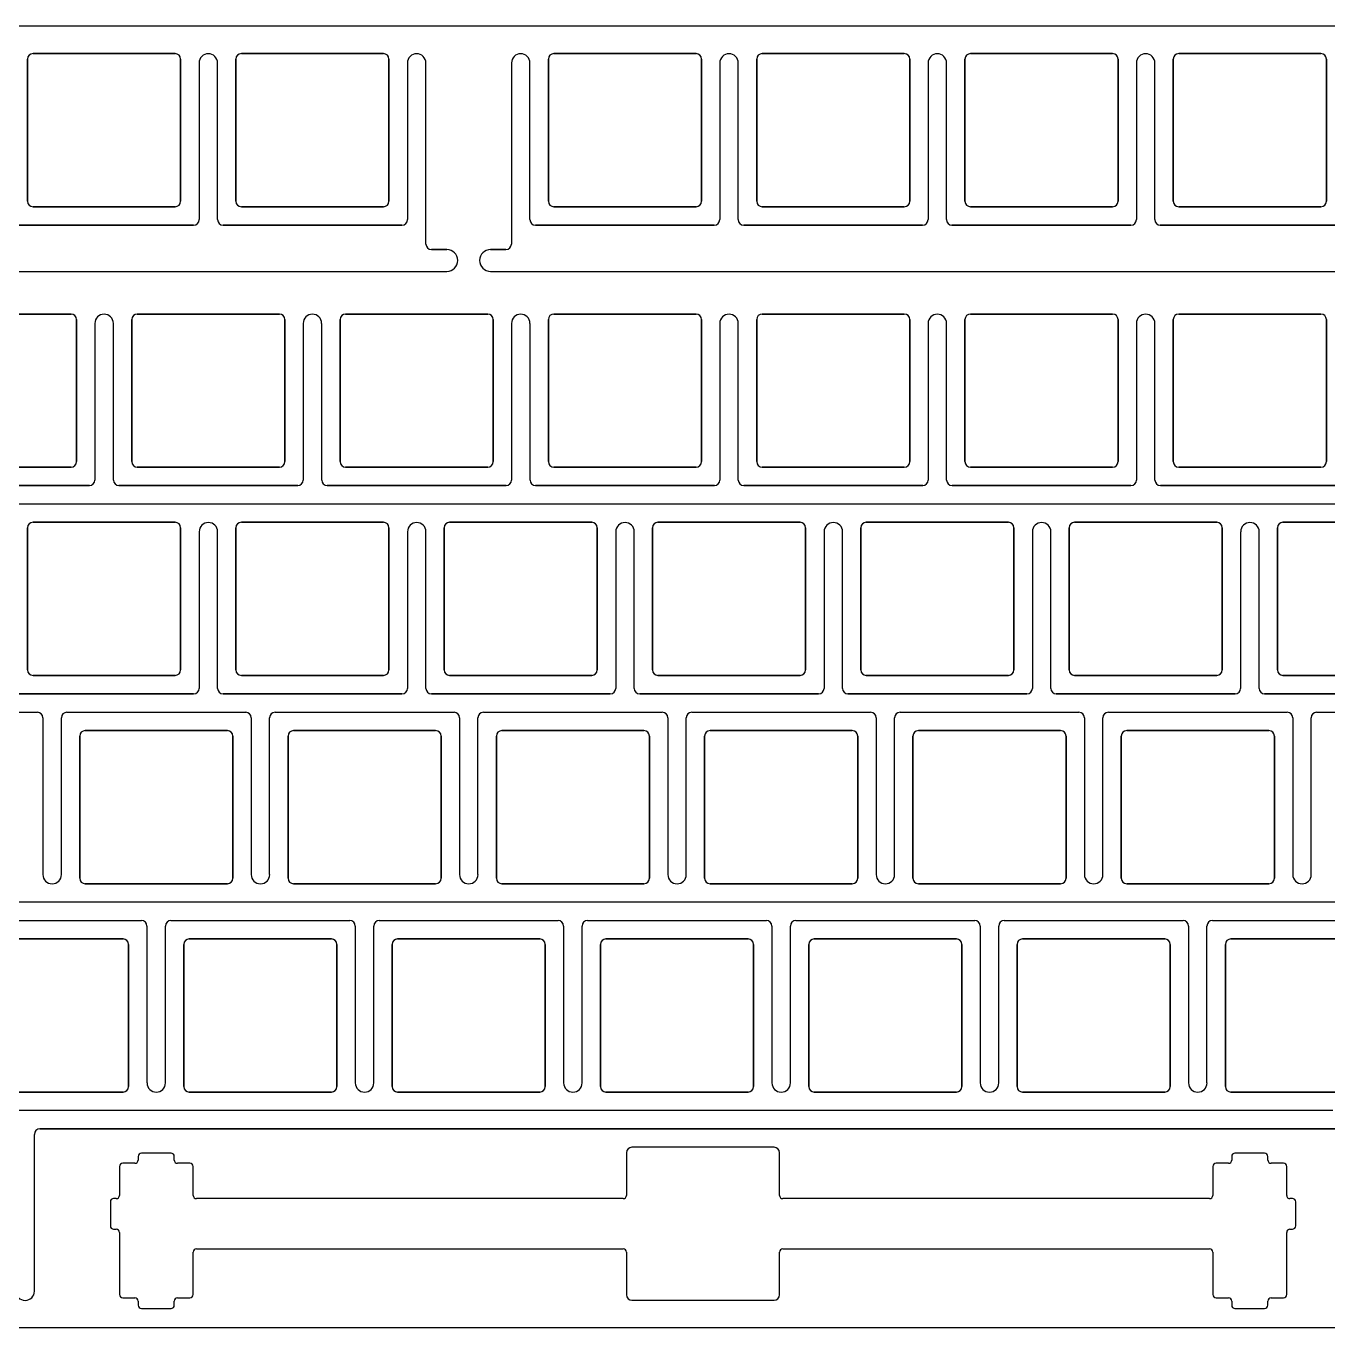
# Model space of a CAD drawing. Header units: millimetres. Extents: x 0 to 305, y 0 to 119.
# Drawn here: x 69.2 to 188.2, y 0.4 to 119.5 of the extents above; entities that cross this region are included whole.
import ezdxf

# ---------------------------------------------------------------- set-up
doc = ezdxf.new("R2010")
doc.units = ezdxf.units.MM
doc.layers.add('第二版', color=7, linetype='Continuous')

msp = doc.modelspace()

# ---------------------------------------------------------------- linework, layer by layer
at = {"layer": '第二版'}
for p, q in [((0.6, 119.5, 22), (304.39, 119.5, 22)), ((0.6, 119.5, 22), (304.39, 119.5, 22)), ((82.79, 116.97, 22), (69.79, 116.97, 22)), ((69.79, 116.97, 22), (82.79, 116.97, 22)), ((101.84, 116.97, 22), (88.84, 116.97, 22)), ((88.84, 116.97, 22), (101.84, 116.97, 22)), ((130.42, 116.97, 22), (117.42, 116.97, 22)), ((117.42, 116.97, 22), (130.42, 116.97, 22)), ((149.47, 116.97, 22), (136.47, 116.97, 22)), ((136.47, 116.97, 22), (149.47, 116.97, 22)), ((168.52, 116.97, 22), (155.52, 116.97, 22)), ((155.52, 116.97, 22), (168.52, 116.97, 22)), ((187.57, 116.97, 22), (174.57, 116.97, 22)), ((174.57, 116.97, 22), (187.57, 116.97, 22)), ((69.29, 116.47, 22), (69.29, 103.47, 22)), ((69.29, 103.47, 22), (69.29, 116.47, 22)), ((83.29, 103.47, 22), (83.29, 116.47, 22)), ((83.29, 116.47, 22), (83.29, 103.47, 22)), ((84.98, 116.12, 22), (84.98, 101.79, 22)), ((84.98, 116.12, 22), (84.98, 101.79, 22)), ((86.67, 101.79, 22), (86.67, 116.12, 22)), ((86.67, 101.79, 22), (86.67, 116.12, 22)), ((88.34, 116.47, 22), (88.34, 103.47, 22)), ((88.34, 103.47, 22), (88.34, 116.47, 22)), ((102.34, 103.47, 22), (102.34, 116.47, 22)), ((102.34, 116.47, 22), (102.34, 103.47, 22)), ((104.03, 116.12, 22), (104.03, 101.79, 22)), ((104.03, 116.12, 22), (104.03, 101.79, 22)), ((105.72, 99.56, 22), (105.72, 116.12, 22)), ((105.72, 99.56, 22), (105.72, 116.12, 22)), ((113.54, 116.12, 22), (113.54, 99.56, 22)), ((113.54, 116.12, 22), (113.54, 99.56, 22)), ((115.23, 101.79, 22), (115.23, 116.12, 22)), ((115.23, 101.79, 22), (115.23, 116.12, 22)), ((116.92, 116.47, 22), (116.92, 103.47, 22)), ((116.92, 103.47, 22), (116.92, 116.47, 22)), ((130.92, 103.47, 22), (130.92, 116.47, 22)), ((130.92, 116.47, 22), (130.92, 103.47, 22)), ((132.59, 116.12, 22), (132.59, 101.79, 22)), ((132.59, 116.12, 22), (132.59, 101.79, 22)), ((134.28, 101.79, 22), (134.28, 116.12, 22)), ((134.28, 101.79, 22), (134.28, 116.12, 22)), ((135.97, 116.47, 22), (135.97, 103.47, 22)), ((135.97, 103.47, 22), (135.97, 116.47, 22)), ((149.97, 103.47, 22), (149.97, 116.47, 22)), ((149.97, 116.47, 22), (149.97, 103.47, 22)), ((151.64, 116.12, 22), (151.64, 101.79, 22)), ((151.64, 116.12, 22), (151.64, 101.79, 22)), ((153.33, 101.79, 22), (153.33, 116.12, 22)), ((153.33, 101.79, 22), (153.33, 116.12, 22)), ((155.02, 116.47, 22), (155.02, 103.47, 22)), ((155.02, 103.47, 22), (155.02, 116.47, 22)), ((169.02, 103.47, 22), (169.02, 116.47, 22)), ((169.02, 116.47, 22), (169.02, 103.47, 22)), ((170.69, 116.12, 22), (170.69, 101.79, 22)), ((170.69, 116.12, 22), (170.69, 101.79, 22)), ((172.38, 101.79, 22), (172.38, 116.12, 22)), ((172.38, 101.79, 22), (172.38, 116.12, 22)), ((174.07, 116.47, 22), (174.07, 103.47, 22)), ((174.07, 103.47, 22), (174.07, 116.47, 22)), ((188.07, 103.47, 22), (188.07, 116.47, 22)), ((188.07, 116.47, 22), (188.07, 103.47, 22)), ((69.79, 102.97, 22), (82.79, 102.97, 22)), ((82.79, 102.97, 22), (69.79, 102.97, 22)), ((88.84, 102.97, 22), (101.84, 102.97, 22)), ((101.84, 102.97, 22), (88.84, 102.97, 22)), ((117.42, 102.97, 22), (130.42, 102.97, 22)), ((130.42, 102.97, 22), (117.42, 102.97, 22)), ((136.47, 102.97, 22), (149.47, 102.97, 22)), ((149.47, 102.97, 22), (136.47, 102.97, 22)), ((155.52, 102.97, 22), (168.52, 102.97, 22)), ((168.52, 102.97, 22), (155.52, 102.97, 22)), ((174.57, 102.97, 22), (187.57, 102.97, 22)), ((187.57, 102.97, 22), (174.57, 102.97, 22)), ((84.48, 101.29, 22), (68.12, 101.29, 22)), ((68.12, 101.29, 22), (84.48, 101.29, 22)), ((103.53, 101.29, 22), (87.17, 101.29, 22)), ((87.17, 101.29, 22), (103.53, 101.29, 22)), ((115.73, 101.29, 22), (132.09, 101.29, 22)), ((132.09, 101.29, 22), (115.73, 101.29, 22)), ((151.14, 101.29, 22), (134.78, 101.29, 22)), ((134.78, 101.29, 22), (151.14, 101.29, 22)), ((170.19, 101.29, 22), (153.83, 101.29, 22)), ((153.83, 101.29, 22), (170.19, 101.29, 22)), ((189.24, 101.29, 22), (172.88, 101.29, 22)), ((172.88, 101.29, 22), (189.24, 101.29, 22)), ((107.63, 99.06, 22), (106.22, 99.06, 22)), ((106.22, 99.06, 22), (107.63, 99.06, 22)), ((113.04, 99.06, 22), (111.63, 99.06, 22)), ((111.63, 99.06, 22), (113.04, 99.06, 22)), ((24.91, 97.06, 22), (107.63, 97.06, 22)), ((24.91, 97.06, 22), (107.63, 97.06, 22)), ((111.63, 97.06, 22), (193.34, 97.06, 22)), ((111.63, 97.06, 22), (193.34, 97.06, 22)), ((73.27, 93.16, 22), (60.27, 93.16, 22)), ((60.27, 93.16, 22), (73.27, 93.16, 22)), ((92.32, 93.16, 22), (79.32, 93.16, 22)), ((79.32, 93.16, 22), (92.32, 93.16, 22)), ((98.37, 93.16, 22), (111.37, 93.16, 22)), ((111.37, 93.16, 22), (98.37, 93.16, 22)), ((117.42, 93.16, 22), (130.42, 93.16, 22)), ((130.42, 93.16, 22), (117.42, 93.16, 22)), ((149.47, 93.16, 22), (136.47, 93.16, 22)), ((136.47, 93.16, 22), (149.47, 93.16, 22)), ((168.52, 93.16, 22), (155.52, 93.16, 22)), ((155.52, 93.16, 22), (168.52, 93.16, 22)), ((174.57, 93.16, 22), (187.57, 93.16, 22)), ((187.57, 93.16, 22), (174.57, 93.16, 22)), ((73.77, 92.66, 22), (73.77, 79.66, 22)), ((73.77, 79.66, 22), (73.77, 92.66, 22)), ((75.45, 92.3, 22), (75.45, 77.97, 22)), ((75.45, 92.3, 22), (75.45, 77.97, 22)), ((77.14, 77.97, 22), (77.14, 92.3, 22)), ((77.14, 77.97, 22), (77.14, 92.3, 22)), ((78.82, 92.66, 22), (78.82, 79.66, 22)), ((78.82, 79.66, 22), (78.82, 92.66, 22)), ((92.82, 92.66, 22), (92.82, 79.66, 22)), ((92.82, 79.66, 22), (92.82, 92.66, 22)), ((94.5, 92.3, 22), (94.5, 77.97, 22)), ((94.5, 92.3, 22), (94.5, 77.97, 22)), ((96.19, 77.97, 22), (96.19, 92.3, 22)), ((96.19, 77.97, 22), (96.19, 92.3, 22)), ((97.87, 92.66, 22), (97.87, 79.66, 22)), ((97.87, 79.66, 22), (97.87, 92.66, 22)), ((111.87, 79.66, 22), (111.87, 92.66, 22)), ((111.87, 92.66, 22), (111.87, 79.66, 22)), ((113.55, 92.3, 22), (113.55, 77.97, 22)), ((113.55, 92.3, 22), (113.55, 77.97, 22)), ((115.24, 77.97, 22), (115.24, 92.3, 22)), ((115.24, 77.97, 22), (115.24, 92.3, 22)), ((116.92, 79.66, 22), (116.92, 92.66, 22)), ((116.92, 92.66, 22), (116.92, 79.66, 22)), ((130.92, 79.66, 22), (130.92, 92.66, 22)), ((130.92, 92.66, 22), (130.92, 79.66, 22)), ((132.6, 92.3, 22), (132.6, 77.97, 22)), ((132.6, 92.3, 22), (132.6, 77.97, 22)), ((134.29, 77.97, 22), (134.29, 92.3, 22)), ((134.29, 77.97, 22), (134.29, 92.3, 22)), ((135.97, 92.66, 22), (135.97, 79.66, 22)), ((135.97, 79.66, 22), (135.97, 92.66, 22)), ((149.97, 92.66, 22), (149.97, 79.66, 22)), ((149.97, 79.66, 22), (149.97, 92.66, 22)), ((151.65, 92.3, 22), (151.65, 77.97, 22)), ((151.65, 92.3, 22), (151.65, 77.97, 22)), ((153.34, 77.97, 22), (153.34, 92.3, 22)), ((153.34, 77.97, 22), (153.34, 92.3, 22)), ((155.02, 92.66, 22), (155.02, 79.66, 22)), ((155.02, 79.66, 22), (155.02, 92.66, 22)), ((169.02, 92.66, 22), (169.02, 79.66, 22)), ((169.02, 79.66, 22), (169.02, 92.66, 22)), ((170.7, 92.3, 22), (170.7, 77.97, 22)), ((170.7, 92.3, 22), (170.7, 77.97, 22)), ((172.39, 77.97, 22), (172.39, 92.3, 22)), ((172.39, 77.97, 22), (172.39, 92.3, 22)), ((174.07, 92.66, 22), (174.07, 79.66, 22)), ((174.07, 79.66, 22), (174.07, 92.66, 22)), ((188.07, 92.66, 22), (188.07, 79.66, 22)), ((188.07, 79.66, 22), (188.07, 92.66, 22)), ((60.27, 79.16, 22), (73.27, 79.16, 22)), ((73.27, 79.16, 22), (60.27, 79.16, 22)), ((92.32, 79.16, 22), (79.32, 79.16, 22)), ((79.32, 79.16, 22), (92.32, 79.16, 22)), ((111.37, 79.16, 22), (98.37, 79.16, 22)), ((98.37, 79.16, 22), (111.37, 79.16, 22)), ((117.42, 79.16, 22), (130.42, 79.16, 22)), ((130.42, 79.16, 22), (117.42, 79.16, 22)), ((136.47, 79.16, 22), (149.47, 79.16, 22)), ((149.47, 79.16, 22), (136.47, 79.16, 22)), ((155.52, 79.16, 22), (168.52, 79.16, 22)), ((168.52, 79.16, 22), (155.52, 79.16, 22)), ((174.57, 79.16, 22), (187.57, 79.16, 22)), ((187.57, 79.16, 22), (174.57, 79.16, 22)), ((74.95, 77.47, 22), (58.59, 77.47, 22)), ((58.59, 77.47, 22), (74.95, 77.47, 22)), ((94, 77.47, 22), (77.64, 77.47, 22)), ((77.64, 77.47, 22), (94, 77.47, 22)), ((113.05, 77.47, 22), (96.69, 77.47, 22)), ((96.69, 77.47, 22), (113.05, 77.47, 22)), ((132.1, 77.47, 22), (115.74, 77.47, 22)), ((115.74, 77.47, 22), (132.1, 77.47, 22)), ((134.79, 77.47, 22), (151.15, 77.47, 22)), ((151.15, 77.47, 22), (134.79, 77.47, 22)), ((170.2, 77.47, 22), (153.84, 77.47, 22)), ((153.84, 77.47, 22), (170.2, 77.47, 22)), ((189.25, 77.47, 22), (172.89, 77.47, 22)), ((172.89, 77.47, 22), (189.25, 77.47, 22)), ((3.46, 75.79, 22), (248.09, 75.79, 22)), ((3.46, 75.79, 22), (248.09, 75.79, 22)), ((82.79, 74.11, 22), (69.79, 74.11, 22)), ((69.79, 74.11, 22), (82.79, 74.11, 22)), ((101.84, 74.11, 22), (88.84, 74.11, 22)), ((88.84, 74.11, 22), (101.84, 74.11, 22)), ((120.89, 74.11, 22), (107.89, 74.11, 22)), ((107.89, 74.11, 22), (120.89, 74.11, 22)), ((139.94, 74.11, 22), (126.94, 74.11, 22)), ((126.94, 74.11, 22), (139.94, 74.11, 22)), ((158.99, 74.11, 22), (145.99, 74.11, 22)), ((145.99, 74.11, 22), (158.99, 74.11, 22)), ((178.04, 74.11, 22), (165.04, 74.11, 22)), ((165.04, 74.11, 22), (178.04, 74.11, 22)), ((197.09, 74.11, 22), (184.09, 74.11, 22)), ((184.09, 74.11, 22), (197.09, 74.11, 22)), ((69.29, 73.61, 22), (69.29, 60.61, 22)), ((69.29, 60.61, 22), (69.29, 73.61, 22)), ((83.29, 60.61, 22), (83.29, 73.61, 22)), ((83.29, 73.61, 22), (83.29, 60.61, 22)), ((84.98, 73.25, 22), (84.98, 58.92, 22)), ((84.98, 73.25, 22), (84.98, 58.92, 22)), ((86.67, 58.92, 22), (86.67, 73.25, 22)), ((86.67, 58.92, 22), (86.67, 73.25, 22)), ((88.34, 73.61, 22), (88.34, 60.61, 22)), ((88.34, 60.61, 22), (88.34, 73.61, 22)), ((102.34, 60.61, 22), (102.34, 73.61, 22)), ((102.34, 73.61, 22), (102.34, 60.61, 22)), ((104.03, 73.25, 22), (104.03, 58.92, 22)), ((104.03, 73.25, 22), (104.03, 58.92, 22)), ((105.72, 58.92, 22), (105.72, 73.25, 22)), ((105.72, 58.92, 22), (105.72, 73.25, 22)), ((107.39, 73.61, 22), (107.39, 60.61, 22)), ((107.39, 60.61, 22), (107.39, 73.61, 22)), ((121.39, 60.61, 22), (121.39, 73.61, 22)), ((121.39, 73.61, 22), (121.39, 60.61, 22)), ((123.08, 73.25, 22), (123.08, 58.92, 22)), ((123.08, 73.25, 22), (123.08, 58.92, 22)), ((124.77, 58.92, 22), (124.77, 73.25, 22)), ((124.77, 58.92, 22), (124.77, 73.25, 22)), ((126.44, 73.61, 22), (126.44, 60.61, 22)), ((126.44, 60.61, 22), (126.44, 73.61, 22)), ((140.44, 73.61, 22), (140.44, 60.61, 22)), ((140.44, 60.61, 22), (140.44, 73.61, 22)), ((142.13, 73.25, 22), (142.13, 58.92, 22)), ((142.13, 73.25, 22), (142.13, 58.92, 22)), ((143.82, 58.92, 22), (143.82, 73.25, 22)), ((143.82, 58.92, 22), (143.82, 73.25, 22)), ((145.49, 73.61, 22), (145.49, 60.61, 22)), ((145.49, 60.61, 22), (145.49, 73.61, 22)), ((159.49, 60.61, 22), (159.49, 73.61, 22)), ((159.49, 73.61, 22), (159.49, 60.61, 22)), ((161.18, 73.25, 22), (161.18, 58.92, 22)), ((161.18, 73.25, 22), (161.18, 58.92, 22)), ((162.87, 58.92, 22), (162.87, 73.25, 22)), ((162.87, 58.92, 22), (162.87, 73.25, 22)), ((164.54, 73.61, 22), (164.54, 60.61, 22)), ((164.54, 60.61, 22), (164.54, 73.61, 22)), ((178.54, 60.61, 22), (178.54, 73.61, 22)), ((178.54, 73.61, 22), (178.54, 60.61, 22)), ((180.23, 73.25, 22), (180.23, 58.92, 22)), ((180.23, 73.25, 22), (180.23, 58.92, 22)), ((181.92, 58.92, 22), (181.92, 73.25, 22)), ((181.92, 58.92, 22), (181.92, 73.25, 22)), ((183.59, 73.61, 22), (183.59, 60.61, 22)), ((183.59, 60.61, 22), (183.59, 73.61, 22)), ((69.79, 60.11, 22), (82.79, 60.11, 22)), ((82.79, 60.11, 22), (69.79, 60.11, 22)), ((88.84, 60.11, 22), (101.84, 60.11, 22)), ((101.84, 60.11, 22), (88.84, 60.11, 22)), ((107.89, 60.11, 22), (120.89, 60.11, 22)), ((120.89, 60.11, 22), (107.89, 60.11, 22)), ((126.94, 60.11, 22), (139.94, 60.11, 22)), ((139.94, 60.11, 22), (126.94, 60.11, 22)), ((145.99, 60.11, 22), (158.99, 60.11, 22)), ((158.99, 60.11, 22), (145.99, 60.11, 22)), ((165.04, 60.11, 22), (178.04, 60.11, 22)), ((178.04, 60.11, 22), (165.04, 60.11, 22)), ((184.09, 60.11, 22), (197.09, 60.11, 22)), ((197.09, 60.11, 22), (184.09, 60.11, 22)), ((68.12, 58.42, 22), (84.48, 58.42, 22)), ((84.48, 58.42, 22), (68.12, 58.42, 22)), ((103.53, 58.42, 22), (87.17, 58.42, 22)), ((87.17, 58.42, 22), (103.53, 58.42, 22)), ((122.58, 58.42, 22), (106.22, 58.42, 22)), ((106.22, 58.42, 22), (122.58, 58.42, 22)), ((141.63, 58.42, 22), (125.27, 58.42, 22)), ((125.27, 58.42, 22), (141.63, 58.42, 22)), ((160.68, 58.42, 22), (144.32, 58.42, 22)), ((144.32, 58.42, 22), (160.68, 58.42, 22)), ((179.73, 58.42, 22), (163.37, 58.42, 22)), ((163.37, 58.42, 22), (179.73, 58.42, 22)), ((198.78, 58.42, 22), (182.42, 58.42, 22)), ((182.42, 58.42, 22), (198.78, 58.42, 22)), ((53.83, 56.74, 22), (70.19, 56.74, 22)), ((53.83, 56.74, 22), (70.19, 56.74, 22)), ((70.69, 56.24, 22), (70.69, 41.9, 22)), ((70.69, 56.24, 22), (70.69, 41.9, 22)), ((72.38, 41.9, 22), (72.38, 56.24, 22)), ((72.38, 41.9, 22), (72.38, 56.24, 22)), ((72.88, 56.74, 22), (89.24, 56.74, 22)), ((72.88, 56.74, 22), (89.24, 56.74, 22)), ((89.74, 56.24, 22), (89.74, 41.9, 22)), ((89.74, 56.24, 22), (89.74, 41.9, 22)), ((91.43, 41.9, 22), (91.43, 56.24, 22)), ((91.43, 41.9, 22), (91.43, 56.24, 22)), ((91.93, 56.74, 22), (108.29, 56.74, 22)), ((91.93, 56.74, 22), (108.29, 56.74, 22)), ((108.79, 56.24, 22), (108.79, 41.9, 22)), ((108.79, 56.24, 22), (108.79, 41.9, 22)), ((110.48, 41.9, 22), (110.48, 56.24, 22)), ((110.48, 41.9, 22), (110.48, 56.24, 22)), ((110.98, 56.74, 22), (127.34, 56.74, 22)), ((110.98, 56.74, 22), (127.34, 56.74, 22)), ((127.84, 56.24, 22), (127.84, 41.9, 22)), ((127.84, 56.24, 22), (127.84, 41.9, 22)), ((129.53, 41.9, 22), (129.53, 56.24, 22)), ((129.53, 41.9, 22), (129.53, 56.24, 22)), ((130.03, 56.74, 22), (146.39, 56.74, 22)), ((130.03, 56.74, 22), (146.39, 56.74, 22)), ((146.89, 56.24, 22), (146.89, 41.9, 22)), ((146.89, 56.24, 22), (146.89, 41.9, 22)), ((148.58, 41.9, 22), (148.58, 56.24, 22)), ((148.58, 41.9, 22), (148.58, 56.24, 22)), ((149.08, 56.74, 22), (165.44, 56.74, 22)), ((149.08, 56.74, 22), (165.44, 56.74, 22)), ((165.94, 56.24, 22), (165.94, 41.9, 22)), ((165.94, 56.24, 22), (165.94, 41.9, 22)), ((167.63, 41.9, 22), (167.63, 56.24, 22)), ((167.63, 41.9, 22), (167.63, 56.24, 22)), ((168.13, 56.74, 22), (184.49, 56.74, 22)), ((168.13, 56.74, 22), (184.49, 56.74, 22)), ((184.99, 56.24, 22), (184.99, 41.9, 22)), ((184.99, 56.24, 22), (184.99, 41.9, 22)), ((186.68, 41.9, 22), (186.68, 56.24, 22)), ((186.68, 41.9, 22), (186.68, 56.24, 22)), ((187.18, 56.74, 22), (203.54, 56.74, 22)), ((187.18, 56.74, 22), (203.54, 56.74, 22)), ((87.56, 55.06, 22), (74.56, 55.06, 22)), ((74.56, 55.06, 22), (87.56, 55.06, 22)), ((106.61, 55.06, 22), (93.61, 55.06, 22)), ((93.61, 55.06, 22), (106.61, 55.06, 22)), ((112.66, 55.06, 22), (125.66, 55.06, 22)), ((125.66, 55.06, 22), (112.66, 55.06, 22)), ((131.71, 55.06, 22), (144.71, 55.06, 22)), ((144.71, 55.06, 22), (131.71, 55.06, 22)), ((163.76, 55.06, 22), (150.76, 55.06, 22)), ((150.76, 55.06, 22), (163.76, 55.06, 22)), ((169.81, 55.06, 22), (182.81, 55.06, 22)), ((182.81, 55.06, 22), (169.81, 55.06, 22)), ((74.06, 54.56, 22), (74.06, 41.56, 22)), ((74.06, 41.56, 22), (74.06, 54.56, 22)), ((88.06, 41.56, 22), (88.06, 54.56, 22)), ((88.06, 54.56, 22), (88.06, 41.56, 22)), ((93.11, 54.56, 22), (93.11, 41.56, 22)), ((93.11, 41.56, 22), (93.11, 54.56, 22)), ((107.11, 41.56, 22), (107.11, 54.56, 22)), ((107.11, 54.56, 22), (107.11, 41.56, 22)), ((112.16, 54.56, 22), (112.16, 41.56, 22)), ((112.16, 41.56, 22), (112.16, 54.56, 22)), ((126.16, 41.56, 22), (126.16, 54.56, 22)), ((126.16, 54.56, 22), (126.16, 41.56, 22)), ((131.21, 54.56, 22), (131.21, 41.56, 22)), ((131.21, 41.56, 22), (131.21, 54.56, 22)), ((145.21, 54.56, 22), (145.21, 41.56, 22)), ((145.21, 41.56, 22), (145.21, 54.56, 22)), ((150.26, 54.56, 22), (150.26, 41.56, 22)), ((150.26, 41.56, 22), (150.26, 54.56, 22)), ((164.26, 41.56, 22), (164.26, 54.56, 22)), ((164.26, 54.56, 22), (164.26, 41.56, 22)), ((169.31, 54.56, 22), (169.31, 41.56, 22)), ((169.31, 41.56, 22), (169.31, 54.56, 22)), ((183.31, 41.56, 22), (183.31, 54.56, 22)), ((183.31, 54.56, 22), (183.31, 41.56, 22)), ((87.56, 41.06, 22), (74.56, 41.06, 22)), ((74.56, 41.06, 22), (87.56, 41.06, 22)), ((93.61, 41.06, 22), (106.61, 41.06, 22)), ((106.61, 41.06, 22), (93.61, 41.06, 22)), ((125.66, 41.06, 22), (112.66, 41.06, 22)), ((112.66, 41.06, 22), (125.66, 41.06, 22)), ((131.71, 41.06, 22), (144.71, 41.06, 22)), ((144.71, 41.06, 22), (131.71, 41.06, 22)), ((150.76, 41.06, 22), (163.76, 41.06, 22)), ((163.76, 41.06, 22), (150.76, 41.06, 22)), ((182.81, 41.06, 22), (169.81, 41.06, 22)), ((169.81, 41.06, 22), (182.81, 41.06, 22)), ((248.29, 39.38, 22), (8.22, 39.38, 22)), ((248.29, 39.38, 22), (8.22, 39.38, 22)), ((63.35, 37.69, 22), (79.71, 37.69, 22)), ((63.35, 37.69, 22), (79.71, 37.69, 22)), ((80.21, 37.19, 22), (80.21, 22.85, 22)), ((80.21, 37.19, 22), (80.21, 22.85, 22)), ((81.9, 22.85, 22), (81.9, 37.19, 22)), ((81.9, 22.85, 22), (81.9, 37.19, 22)), ((82.4, 37.69, 22), (98.76, 37.69, 22)), ((82.4, 37.69, 22), (98.76, 37.69, 22)), ((99.26, 37.19, 22), (99.26, 22.85, 22)), ((99.26, 37.19, 22), (99.26, 22.85, 22)), ((100.95, 22.85, 22), (100.95, 37.19, 22)), ((100.95, 22.85, 22), (100.95, 37.19, 22)), ((101.45, 37.69, 22), (117.81, 37.69, 22)), ((101.45, 37.69, 22), (117.81, 37.69, 22)), ((118.31, 37.19, 22), (118.31, 22.85, 22)), ((118.31, 37.19, 22), (118.31, 22.85, 22)), ((120, 22.85, 22), (120, 37.19, 22)), ((120, 22.85, 22), (120, 37.19, 22)), ((120.5, 37.69, 22), (136.86, 37.69, 22)), ((120.5, 37.69, 22), (136.86, 37.69, 22)), ((137.36, 37.19, 22), (137.36, 22.85, 22)), ((137.36, 37.19, 22), (137.36, 22.85, 22)), ((139.05, 22.85, 22), (139.05, 37.19, 22)), ((139.05, 22.85, 22), (139.05, 37.19, 22)), ((139.55, 37.69, 22), (155.91, 37.69, 22)), ((139.55, 37.69, 22), (155.91, 37.69, 22)), ((156.41, 37.19, 22), (156.41, 22.85, 22)), ((156.41, 37.19, 22), (156.41, 22.85, 22)), ((158.1, 22.85, 22), (158.1, 37.19, 22)), ((158.1, 22.85, 22), (158.1, 37.19, 22)), ((158.6, 37.69, 22), (174.96, 37.69, 22)), ((158.6, 37.69, 22), (174.96, 37.69, 22)), ((175.46, 37.19, 22), (175.46, 22.85, 22)), ((175.46, 37.19, 22), (175.46, 22.85, 22)), ((177.15, 22.85, 22), (177.15, 37.19, 22)), ((177.15, 22.85, 22), (177.15, 37.19, 22)), ((177.65, 37.69, 22), (194.01, 37.69, 22)), ((177.65, 37.69, 22), (194.01, 37.69, 22)), ((78.03, 36.01, 22), (65.03, 36.01, 22)), ((65.03, 36.01, 22), (78.03, 36.01, 22)), ((97.08, 36.01, 22), (84.08, 36.01, 22)), ((84.08, 36.01, 22), (97.08, 36.01, 22)), ((103.13, 36.01, 22), (116.13, 36.01, 22)), ((116.13, 36.01, 22), (103.13, 36.01, 22)), ((122.18, 36.01, 22), (135.18, 36.01, 22)), ((135.18, 36.01, 22), (122.18, 36.01, 22)), ((154.23, 36.01, 22), (141.23, 36.01, 22)), ((141.23, 36.01, 22), (154.23, 36.01, 22)), ((173.28, 36.01, 22), (160.28, 36.01, 22)), ((160.28, 36.01, 22), (173.28, 36.01, 22)), ((179.33, 36.01, 22), (192.33, 36.01, 22)), ((192.33, 36.01, 22), (179.33, 36.01, 22)), ((78.53, 22.51, 22), (78.53, 35.51, 22)), ((78.53, 35.51, 22), (78.53, 22.51, 22)), ((83.58, 35.51, 22), (83.58, 22.51, 22)), ((83.58, 22.51, 22), (83.58, 35.51, 22)), ((97.58, 22.51, 22), (97.58, 35.51, 22)), ((97.58, 35.51, 22), (97.58, 22.51, 22)), ((102.63, 22.51, 22), (102.63, 35.51, 22)), ((102.63, 35.51, 22), (102.63, 22.51, 22)), ((116.63, 22.51, 22), (116.63, 35.51, 22)), ((116.63, 35.51, 22), (116.63, 22.51, 22)), ((121.68, 35.51, 22), (121.68, 22.51, 22)), ((121.68, 22.51, 22), (121.68, 35.51, 22)), ((135.68, 22.51, 22), (135.68, 35.51, 22)), ((135.68, 35.51, 22), (135.68, 22.51, 22)), ((140.73, 22.51, 22), (140.73, 35.51, 22)), ((140.73, 35.51, 22), (140.73, 22.51, 22)), ((154.73, 22.51, 22), (154.73, 35.51, 22)), ((154.73, 35.51, 22), (154.73, 22.51, 22)), ((159.78, 35.51, 22), (159.78, 22.51, 22)), ((159.78, 22.51, 22), (159.78, 35.51, 22)), ((173.78, 22.51, 22), (173.78, 35.51, 22)), ((173.78, 35.51, 22), (173.78, 22.51, 22)), ((178.83, 35.51, 22), (178.83, 22.51, 22)), ((178.83, 22.51, 22), (178.83, 35.51, 22)), ((65.03, 22.01, 22), (78.03, 22.01, 22)), ((78.03, 22.01, 22), (65.03, 22.01, 22)), ((84.08, 22.01, 22), (97.08, 22.01, 22)), ((97.08, 22.01, 22), (84.08, 22.01, 22)), ((103.13, 22.01, 22), (116.13, 22.01, 22)), ((116.13, 22.01, 22), (103.13, 22.01, 22)), ((122.18, 22.01, 22), (135.18, 22.01, 22)), ((135.18, 22.01, 22), (122.18, 22.01, 22)), ((141.23, 22.01, 22), (154.23, 22.01, 22)), ((154.23, 22.01, 22), (141.23, 22.01, 22)), ((160.28, 22.01, 22), (173.28, 22.01, 22)), ((173.28, 22.01, 22), (160.28, 22.01, 22)), ((192.33, 22.01, 22), (179.33, 22.01, 22)), ((179.33, 22.01, 22), (192.33, 22.01, 22)), ((188.67, 20.32, 22), (5.84, 20.33, 22)), ((188.67, 20.32, 22), (5.84, 20.33, 22)), ((69.91, 3.8, 22), (69.91, 18.14, 22)), ((69.91, 3.8, 22), (69.91, 18.14, 22)), ((70.41, 18.64, 22), (191.49, 18.64, 22)), ((191.49, 18.64, 22), (70.41, 18.64, 22)), ((137.56, 16.96, 22), (124.56, 16.96, 22)), ((137.56, 16.96, 22), (124.56, 16.96, 22)), ((79.11, 15.49, 22), (77.99, 15.49, 22)), ((79.11, 15.49, 22), (77.99, 15.49, 22)), ((79.41, 16.11, 22), (79.41, 15.79, 22)), ((79.41, 16.11, 22), (79.41, 15.79, 22)), ((82.41, 16.41, 22), (79.71, 16.41, 22)), ((82.41, 16.41, 22), (79.71, 16.41, 22)), ((82.71, 15.79, 22), (82.71, 16.11, 22)), ((82.71, 15.79, 22), (82.71, 16.11, 22)), ((84.14, 15.49, 22), (83.01, 15.49, 22)), ((84.14, 15.49, 22), (83.01, 15.49, 22)), ((124.06, 16.46, 22), (124.06, 12.56, 22)), ((124.06, 16.46, 22), (124.06, 12.56, 22)), ((138.06, 12.56, 22), (138.06, 16.46, 22)), ((138.06, 12.56, 22), (138.06, 16.46, 22)), ((179.11, 15.49, 22), (177.99, 15.49, 22)), ((179.11, 15.49, 22), (177.99, 15.49, 22)), ((179.41, 16.11, 22), (179.41, 15.79, 22)), ((179.41, 16.11, 22), (179.41, 15.79, 22)), ((182.41, 16.41, 22), (179.71, 16.41, 22)), ((182.41, 16.41, 22), (179.71, 16.41, 22)), ((182.71, 15.79, 22), (182.71, 16.11, 22)), ((182.71, 15.79, 22), (182.71, 16.11, 22)), ((184.14, 15.49, 22), (183.01, 15.49, 22)), ((184.14, 15.49, 22), (183.01, 15.49, 22)), ((77.69, 15.19, 22), (77.69, 12.56, 22)), ((77.69, 15.19, 22), (77.69, 12.56, 22)), ((84.44, 12.56, 22), (84.44, 15.19, 22)), ((84.44, 12.56, 22), (84.44, 15.19, 22)), ((177.69, 15.19, 22), (177.69, 12.56, 22)), ((177.69, 15.19, 22), (177.69, 12.56, 22)), ((184.44, 12.56, 22), (184.44, 15.19, 22)), ((184.44, 12.56, 22), (184.44, 15.19, 22)), ((76.86, 11.96, 22), (76.86, 9.76, 22)), ((76.86, 11.96, 22), (76.86, 9.76, 22)), ((77.39, 12.26, 22), (77.16, 12.26, 22)), ((77.39, 12.26, 22), (77.16, 12.26, 22)), ((123.76, 12.26, 22), (84.74, 12.26, 22)), ((123.76, 12.26, 22), (84.74, 12.26, 22)), ((177.39, 12.26, 22), (138.36, 12.26, 22)), ((177.39, 12.26, 22), (138.36, 12.26, 22)), ((184.96, 12.26, 22), (184.74, 12.26, 22)), ((184.96, 12.26, 22), (184.74, 12.26, 22)), ((185.26, 9.76, 22), (185.26, 11.96, 22)), ((185.26, 9.76, 22), (185.26, 11.96, 22)), ((77.16, 9.46, 22), (77.39, 9.46, 22)), ((77.16, 9.46, 22), (77.39, 9.46, 22)), ((77.69, 9.16, 22), (77.69, 3.49, 22)), ((77.69, 9.16, 22), (77.69, 3.49, 22)), ((184.44, 3.49, 22), (184.44, 9.16, 22)), ((184.44, 3.49, 22), (184.44, 9.16, 22)), ((184.74, 9.46, 22), (184.96, 9.46, 22)), ((184.74, 9.46, 22), (184.96, 9.46, 22)), ((84.44, 3.49, 22), (84.44, 7.36, 22)), ((84.44, 3.49, 22), (84.44, 7.36, 22)), ((84.74, 7.66, 22), (123.76, 7.66, 22)), ((84.74, 7.66, 22), (123.76, 7.66, 22)), ((124.06, 7.36, 22), (124.06, 3.46, 22)), ((124.06, 7.36, 22), (124.06, 3.46, 22)), ((138.06, 3.46, 22), (138.06, 7.36, 22)), ((138.06, 3.46, 22), (138.06, 7.36, 22)), ((138.36, 7.66, 22), (177.39, 7.66, 22)), ((138.36, 7.66, 22), (177.39, 7.66, 22)), ((177.69, 7.36, 22), (177.69, 3.49, 22)), ((177.69, 7.36, 22), (177.69, 3.49, 22)), ((77.99, 3.19, 22), (79.11, 3.19, 22)), ((77.99, 3.19, 22), (79.11, 3.19, 22)), ((79.41, 2.89, 22), (79.41, 2.51, 22)), ((79.41, 2.89, 22), (79.41, 2.51, 22)), ((82.71, 2.51, 22), (82.71, 2.89, 22)), ((82.71, 2.51, 22), (82.71, 2.89, 22)), ((83.01, 3.19, 22), (84.14, 3.19, 22)), ((83.01, 3.19, 22), (84.14, 3.19, 22)), ((124.56, 2.96, 22), (137.56, 2.96, 22)), ((124.56, 2.96, 22), (137.56, 2.96, 22)), ((177.99, 3.19, 22), (179.11, 3.19, 22)), ((177.99, 3.19, 22), (179.11, 3.19, 22)), ((179.41, 2.89, 22), (179.41, 2.51, 22)), ((179.41, 2.89, 22), (179.41, 2.51, 22)), ((182.71, 2.51, 22), (182.71, 2.89, 22)), ((182.71, 2.51, 22), (182.71, 2.89, 22)), ((183.01, 3.19, 22), (184.14, 3.19, 22)), ((183.01, 3.19, 22), (184.14, 3.19, 22)), ((79.71, 2.21, 22), (82.41, 2.21, 22)), ((79.71, 2.21, 22), (82.41, 2.21, 22)), ((179.71, 2.21, 22), (182.41, 2.21, 22)), ((179.71, 2.21, 22), (182.41, 2.21, 22)), ((304.39, 0.43, 22), (0.6, 0.43, 22)), ((304.39, 0.43, 22), (0.6, 0.43, 22))]:
    msp.add_line(p, q, dxfattribs=at)
for centre, radius, start, end in [((69.79, 116.47, 22), 0.5, 90, 180), ((69.79, 116.47, 22), 0.5, 90, 180), ((82.79, 116.47, 22), 0.5, 0, 90), ((82.79, 116.47, 22), 0.5, 0, 90), ((85.82, 116.12, 22), 0.845, 0, 180), ((85.82, 116.12, 22), 0.845, 0, 180), ((88.84, 116.47, 22), 0.5, 90, 180), ((88.84, 116.47, 22), 0.5, 90, 180), ((101.84, 116.47, 22), 0.5, 0, 90), ((101.84, 116.47, 22), 0.5, 0, 90), ((104.87, 116.12, 22), 0.845, 0, 180), ((104.87, 116.12, 22), 0.845, 0, 180), ((114.39, 116.12, 22), 0.845, 0, 180), ((114.39, 116.12, 22), 0.845, 0, 180), ((117.42, 116.47, 22), 0.5, 90, 180), ((117.42, 116.47, 22), 0.5, 90, 180), ((130.42, 116.47, 22), 0.5, 0, 90), ((130.42, 116.47, 22), 0.5, 0, 90), ((133.44, 116.12, 22), 0.845, 0, 180), ((133.44, 116.12, 22), 0.845, 0, 180), ((136.47, 116.47, 22), 0.5, 90, 180), ((136.47, 116.47, 22), 0.5, 90, 180), ((149.47, 116.47, 22), 0.5, 0, 90), ((149.47, 116.47, 22), 0.5, 0, 90), ((152.49, 116.12, 22), 0.845, 360, 180), ((152.49, 116.12, 22), 0.845, 360, 180), ((155.52, 116.47, 22), 0.5, 90, 180), ((155.52, 116.47, 22), 0.5, 90, 180), ((168.52, 116.47, 22), 0.5, 0, 90), ((168.52, 116.47, 22), 0.5, 0, 90), ((171.54, 116.12, 22), 0.845, 0, 180), ((171.54, 116.12, 22), 0.845, 0, 180), ((174.57, 116.47, 22), 0.5, 90, 180), ((174.57, 116.47, 22), 0.5, 90, 180), ((187.57, 116.47, 22), 0.5, 0, 90), ((187.57, 116.47, 22), 0.5, 0, 90), ((69.79, 103.47, 22), 0.5, 180, 270), ((69.79, 103.47, 22), 0.5, 180, 270), ((82.79, 103.47, 22), 0.5, 270, 360), ((82.79, 103.47, 22), 0.5, 270, 0), ((88.84, 103.47, 22), 0.5, 180, 270), ((88.84, 103.47, 22), 0.5, 180, 270), ((101.84, 103.47, 22), 0.5, 270, 0), ((101.84, 103.47, 22), 0.5, 270, 0), ((117.42, 103.47, 22), 0.5, 180, 270), ((117.42, 103.47, 22), 0.5, 180, 270), ((130.42, 103.47, 22), 0.5, 270, 0), ((130.42, 103.47, 22), 0.5, 270, 0), ((136.47, 103.47, 22), 0.5, 180, 270), ((136.47, 103.47, 22), 0.5, 180, 270), ((149.47, 103.47, 22), 0.5, 270, 0), ((149.47, 103.47, 22), 0.5, 270, 0), ((155.52, 103.47, 22), 0.5, 180, 270), ((155.52, 103.47, 22), 0.5, 180, 270), ((168.52, 103.47, 22), 0.5, 270, 360), ((168.52, 103.47, 22), 0.5, 270, 360), ((174.57, 103.47, 22), 0.5, 180, 270), ((174.57, 103.47, 22), 0.5, 180, 270), ((187.57, 103.47, 22), 0.5, 270, 0), ((187.57, 103.47, 22), 0.5, 270, 0), ((84.48, 101.79, 22), 0.5, 270, 360), ((84.48, 101.79, 22), 0.5, 270, 0), ((87.17, 101.79, 22), 0.5, 180, 270), ((87.17, 101.79, 22), 0.5, 180, 270), ((103.53, 101.79, 22), 0.5, 270, 0), ((103.53, 101.79, 22), 0.5, 270, 0), ((115.73, 101.79, 22), 0.5, 180, 270), ((115.73, 101.79, 22), 0.5, 180, 270), ((132.09, 101.79, 22), 0.5, 270, 360), ((132.09, 101.79, 22), 0.5, 270, 360), ((134.78, 101.79, 22), 0.5, 180, 270), ((134.78, 101.79, 22), 0.5, 180, 270), ((151.14, 101.79, 22), 0.5, 270, 0), ((151.14, 101.79, 22), 0.5, 270, 0), ((153.83, 101.79, 22), 0.5, 180, 270), ((153.83, 101.79, 22), 0.5, 180, 270), ((170.19, 101.79, 22), 0.5, 270, 0), ((170.19, 101.79, 22), 0.5, 270, 0), ((172.88, 101.79, 22), 0.5, 180, 270), ((172.88, 101.79, 22), 0.5, 180, 270), ((106.22, 99.56, 22), 0.5, 180, 270), ((106.22, 99.56, 22), 0.5, 180, 270), ((107.63, 98.06, 22), 1, 270, 90), ((107.63, 98.06, 22), 1, 270, 90), ((111.63, 98.06, 22), 1, 90, 270), ((111.63, 98.06, 22), 1, 90, 270), ((113.04, 99.56, 22), 0.5, 270, 0), ((113.04, 99.56, 22), 0.5, 270, 0), ((73.27, 92.66, 22), 0.5, 360, 90), ((73.27, 92.66, 22), 0.5, 360, 90), ((76.29, 92.3, 22), 0.845, 0, 180), ((76.29, 92.3, 22), 0.845, 0, 180), ((79.32, 92.66, 22), 0.5, 90, 180), ((79.32, 92.66, 22), 0.5, 90, 180), ((92.32, 92.66, 22), 0.5, 0, 90), ((92.32, 92.66, 22), 0.5, 0, 90), ((95.34, 92.3, 22), 0.845, 0, 180), ((95.34, 92.3, 22), 0.845, 0, 180), ((98.37, 92.66, 22), 0.5, 90, 180), ((98.37, 92.66, 22), 0.5, 90, 180), ((111.37, 92.66, 22), 0.5, 360, 90), ((111.37, 92.66, 22), 0.5, 360, 90), ((114.39, 92.3, 22), 0.845, 0, 180), ((114.39, 92.3, 22), 0.845, 0, 180), ((117.42, 92.66, 22), 0.5, 90, 180), ((117.42, 92.66, 22), 0.5, 90, 180), ((130.42, 92.66, 22), 0.5, 0, 90), ((130.42, 92.66, 22), 0.5, 0, 90), ((133.44, 92.3, 22), 0.845, 0, 180), ((133.44, 92.3, 22), 0.845, 0, 180), ((136.47, 92.66, 22), 0.5, 90, 180), ((136.47, 92.66, 22), 0.5, 90, 180), ((149.47, 92.66, 22), 0.5, 0, 90), ((149.47, 92.66, 22), 0.5, 0, 90), ((152.49, 92.3, 22), 0.845, 0, 180), ((152.49, 92.3, 22), 0.845, 0, 180), ((155.52, 92.66, 22), 0.5, 90, 180), ((155.52, 92.66, 22), 0.5, 90, 180), ((168.52, 92.66, 22), 0.5, 0, 90), ((168.52, 92.66, 22), 0.5, 0, 90), ((171.54, 92.3, 22), 0.845, 0, 180), ((171.54, 92.3, 22), 0.845, 0, 180), ((174.57, 92.66, 22), 0.5, 90, 180), ((174.57, 92.66, 22), 0.5, 90, 180), ((187.57, 92.66, 22), 0.5, 0, 90), ((187.57, 92.66, 22), 0.5, 0, 90), ((73.27, 79.66, 22), 0.5, 270, 0), ((73.27, 79.66, 22), 0.5, 270, 0), ((79.32, 79.66, 22), 0.5, 180, 270), ((79.32, 79.66, 22), 0.5, 180, 270), ((92.32, 79.66, 22), 0.5, 270, 0), ((92.32, 79.66, 22), 0.5, 270, 0), ((98.37, 79.66, 22), 0.5, 180, 270), ((98.37, 79.66, 22), 0.5, 180, 270), ((111.37, 79.66, 22), 0.5, 270, 0), ((111.37, 79.66, 22), 0.5, 270, 0), ((117.42, 79.66, 22), 0.5, 180, 270), ((117.42, 79.66, 22), 0.5, 180, 270), ((130.42, 79.66, 22), 0.5, 270, 0), ((130.42, 79.66, 22), 0.5, 270, 0), ((136.47, 79.66, 22), 0.5, 180, 270), ((136.47, 79.66, 22), 0.5, 180, 270), ((149.47, 79.66, 22), 0.5, 270, 0), ((149.47, 79.66, 22), 0.5, 270, 0), ((155.52, 79.66, 22), 0.5, 180, 270), ((155.52, 79.66, 22), 0.5, 180, 270), ((168.52, 79.66, 22), 0.5, 270, 0), ((168.52, 79.66, 22), 0.5, 270, 0), ((174.57, 79.66, 22), 0.5, 180, 270), ((174.57, 79.66, 22), 0.5, 180, 270), ((187.57, 79.66, 22), 0.5, 270, 0), ((187.57, 79.66, 22), 0.5, 270, 0), ((74.95, 77.97, 22), 0.5, 270, 0), ((74.95, 77.97, 22), 0.5, 270, 0), ((77.64, 77.97, 22), 0.5, 180, 270), ((77.64, 77.97, 22), 0.5, 180, 270), ((94, 77.97, 22), 0.5, 270, 360), ((94, 77.97, 22), 0.5, 270, 0), ((96.69, 77.97, 22), 0.5, 180, 270), ((96.69, 77.97, 22), 0.5, 180, 270), ((113.05, 77.97, 22), 0.5, 270, 0), ((113.05, 77.97, 22), 0.5, 270, 0), ((115.74, 77.97, 22), 0.5, 180, 270), ((115.74, 77.97, 22), 0.5, 180, 270), ((132.1, 77.97, 22), 0.5, 270, 0), ((132.1, 77.97, 22), 0.5, 270, 0), ((134.79, 77.97, 22), 0.5, 180, 270), ((134.79, 77.97, 22), 0.5, 180, 270), ((151.15, 77.97, 22), 0.5, 270, 0), ((151.15, 77.97, 22), 0.5, 270, 0), ((153.84, 77.97, 22), 0.5, 180, 270), ((153.84, 77.97, 22), 0.5, 180, 270), ((170.2, 77.97, 22), 0.5, 270, 360), ((170.2, 77.97, 22), 0.5, 270, 0), ((172.89, 77.97, 22), 0.5, 180, 270), ((172.89, 77.97, 22), 0.5, 180, 270), ((69.79, 73.61, 22), 0.5, 90, 180), ((69.79, 73.61, 22), 0.5, 90, 180), ((82.79, 73.61, 22), 0.5, 360, 90), ((82.79, 73.61, 22), 0.5, 360, 90), ((85.83, 73.25, 22), 0.845, 0, 180), ((85.83, 73.25, 22), 0.845, 0, 180), ((88.84, 73.61, 22), 0.5, 90, 180), ((88.84, 73.61, 22), 0.5, 90, 180), ((101.84, 73.61, 22), 0.5, 0, 90), ((101.84, 73.61, 22), 0.5, 0, 90), ((104.88, 73.25, 22), 0.845, 0, 180), ((104.88, 73.25, 22), 0.845, 0, 180), ((107.89, 73.61, 22), 0.5, 90, 180), ((107.89, 73.61, 22), 0.5, 90, 180), ((120.89, 73.61, 22), 0.5, 0, 90), ((120.89, 73.61, 22), 0.5, 0, 90), ((123.93, 73.25, 22), 0.845, 0, 180), ((123.93, 73.25, 22), 0.845, 0, 180), ((126.94, 73.61, 22), 0.5, 90, 180), ((126.94, 73.61, 22), 0.5, 90, 180), ((139.94, 73.61, 22), 0.5, 0, 90), ((139.94, 73.61, 22), 0.5, 0, 90), ((142.98, 73.25, 22), 0.845, 0, 180), ((142.98, 73.25, 22), 0.845, 0, 180), ((145.99, 73.61, 22), 0.5, 90, 180), ((145.99, 73.61, 22), 0.5, 90, 180), ((158.99, 73.61, 22), 0.5, 0, 90), ((158.99, 73.61, 22), 0.5, 0, 90), ((162.03, 73.25, 22), 0.845, 0, 180), ((162.03, 73.25, 22), 0.845, 0, 180), ((165.04, 73.61, 22), 0.5, 90, 180), ((165.04, 73.61, 22), 0.5, 90, 180), ((178.04, 73.61, 22), 0.5, 0, 90), ((178.04, 73.61, 22), 0.5, 0, 90), ((181.08, 73.25, 22), 0.845, 0, 180), ((181.08, 73.25, 22), 0.845, 0, 180), ((184.09, 73.61, 22), 0.5, 90, 180), ((184.09, 73.61, 22), 0.5, 90, 180), ((69.79, 60.61, 22), 0.5, 180, 270), ((69.79, 60.61, 22), 0.5, 180, 270), ((82.79, 60.61, 22), 0.5, 270, 0), ((82.79, 60.61, 22), 0.5, 270, 0), ((88.84, 60.61, 22), 0.5, 180, 270), ((88.84, 60.61, 22), 0.5, 180, 270), ((101.84, 60.61, 22), 0.5, 270, 360), ((101.84, 60.61, 22), 0.5, 270, 0), ((107.89, 60.61, 22), 0.5, 180, 270), ((107.89, 60.61, 22), 0.5, 180, 270), ((120.89, 60.61, 22), 0.5, 270, 0), ((120.89, 60.61, 22), 0.5, 270, 0), ((126.94, 60.61, 22), 0.5, 180, 270), ((126.94, 60.61, 22), 0.5, 180, 270), ((139.94, 60.61, 22), 0.5, 270, 0), ((139.94, 60.61, 22), 0.5, 270, 0), ((145.99, 60.61, 22), 0.5, 180, 270), ((145.99, 60.61, 22), 0.5, 180, 270), ((158.99, 60.61, 22), 0.5, 270, 360), ((158.99, 60.61, 22), 0.5, 270, 0), ((165.04, 60.61, 22), 0.5, 180, 270), ((165.04, 60.61, 22), 0.5, 180, 270), ((178.04, 60.61, 22), 0.5, 270, 360), ((178.04, 60.61, 22), 0.5, 270, 0), ((184.09, 60.61, 22), 0.5, 180, 270), ((184.09, 60.61, 22), 0.5, 180, 270), ((84.48, 58.92, 22), 0.5, 270, 360), ((84.48, 58.92, 22), 0.5, 270, 360), ((87.17, 58.92, 22), 0.5, 180, 270), ((87.17, 58.92, 22), 0.5, 180, 270), ((103.53, 58.92, 22), 0.5, 270, 360), ((103.53, 58.92, 22), 0.5, 270, 360), ((106.22, 58.92, 22), 0.5, 180, 270), ((106.22, 58.92, 22), 0.5, 180, 270), ((122.58, 58.92, 22), 0.5, 270, 360), ((122.58, 58.92, 22), 0.5, 270, 360), ((125.27, 58.92, 22), 0.5, 180, 270), ((125.27, 58.92, 22), 0.5, 180, 270), ((141.63, 58.92, 22), 0.5, 270, 0), ((141.63, 58.92, 22), 0.5, 270, 0), ((144.32, 58.92, 22), 0.5, 180, 270), ((144.32, 58.92, 22), 0.5, 180, 270), ((160.68, 58.92, 22), 0.5, 270, 0), ((160.68, 58.92, 22), 0.5, 270, 0), ((163.37, 58.92, 22), 0.5, 180, 270), ((163.37, 58.92, 22), 0.5, 180, 270), ((179.73, 58.92, 22), 0.5, 270, 0), ((179.73, 58.92, 22), 0.5, 270, 0), ((182.42, 58.92, 22), 0.5, 180, 270), ((182.42, 58.92, 22), 0.5, 180, 270), ((70.19, 56.24, 22), 0.5, 0, 90), ((70.19, 56.24, 22), 0.5, 0, 90), ((72.88, 56.24, 22), 0.5, 90, 180), ((72.88, 56.24, 22), 0.5, 90, 180), ((89.24, 56.24, 22), 0.5, 0, 90), ((89.24, 56.24, 22), 0.5, 0, 90), ((91.93, 56.24, 22), 0.5, 90, 180), ((91.93, 56.24, 22), 0.5, 90, 180), ((108.29, 56.24, 22), 0.5, 0, 90), ((108.29, 56.24, 22), 0.5, 0, 90), ((110.98, 56.24, 22), 0.5, 90, 180), ((110.98, 56.24, 22), 0.5, 90, 180), ((127.34, 56.24, 22), 0.5, 0, 90), ((127.34, 56.24, 22), 0.5, 0, 90), ((130.03, 56.24, 22), 0.5, 90, 180), ((130.03, 56.24, 22), 0.5, 90, 180), ((146.39, 56.24, 22), 0.5, 0, 90), ((146.39, 56.24, 22), 0.5, 0, 90), ((149.08, 56.24, 22), 0.5, 90, 180), ((149.08, 56.24, 22), 0.5, 90, 180), ((165.44, 56.24, 22), 0.5, 0, 90), ((165.44, 56.24, 22), 0.5, 0, 90), ((168.13, 56.24, 22), 0.5, 90, 180), ((168.13, 56.24, 22), 0.5, 90, 180), ((184.49, 56.24, 22), 0.5, 0, 90), ((184.49, 56.24, 22), 0.5, 0, 90), ((187.18, 56.24, 22), 0.5, 90, 180), ((187.18, 56.24, 22), 0.5, 90, 180), ((74.56, 54.56, 22), 0.5, 90, 180), ((74.56, 54.56, 22), 0.5, 90, 180), ((87.56, 54.56, 22), 0.5, 360, 90), ((87.56, 54.56, 22), 0.5, 360, 90), ((93.61, 54.56, 22), 0.5, 90, 180), ((93.61, 54.56, 22), 0.5, 90, 180), ((106.61, 54.56, 22), 0.5, 0, 90), ((106.61, 54.56, 22), 0.5, 0, 90), ((112.66, 54.56, 22), 0.5, 90, 180), ((112.66, 54.56, 22), 0.5, 90, 180), ((125.66, 54.56, 22), 0.5, 0, 90), ((125.66, 54.56, 22), 0.5, 0, 90), ((131.71, 54.56, 22), 0.5, 90, 180), ((131.71, 54.56, 22), 0.5, 90, 180), ((144.71, 54.56, 22), 0.5, 0, 90), ((144.71, 54.56, 22), 0.5, 0, 90), ((150.76, 54.56, 22), 0.5, 90, 180), ((150.76, 54.56, 22), 0.5, 90, 180), ((163.76, 54.56, 22), 0.5, 0, 90), ((163.76, 54.56, 22), 0.5, 0, 90), ((169.81, 54.56, 22), 0.5, 90, 180), ((169.81, 54.56, 22), 0.5, 90, 180), ((182.81, 54.56, 22), 0.5, 360, 90), ((182.81, 54.56, 22), 0.5, 360, 90), ((71.54, 41.9, 22), 0.845, 180, 0), ((71.54, 41.9, 22), 0.845, 180, 0), ((90.59, 41.9, 22), 0.845, 180, 0), ((90.59, 41.9, 22), 0.845, 180, 0), ((109.64, 41.9, 22), 0.845, 180, 0), ((109.64, 41.9, 22), 0.845, 180, 0), ((128.69, 41.9, 22), 0.845, 180, 0), ((128.69, 41.9, 22), 0.845, 180, 0), ((147.74, 41.9, 22), 0.845, 180, 0), ((147.74, 41.9, 22), 0.845, 180, 0), ((166.79, 41.9, 22), 0.845, 180, 0), ((166.79, 41.9, 22), 0.845, 180, 0), ((185.84, 41.9, 22), 0.845, 180, 0), ((185.84, 41.9, 22), 0.845, 180, 0), ((74.56, 41.56, 22), 0.5, 180, 270), ((74.56, 41.56, 22), 0.5, 180, 270), ((87.56, 41.56, 22), 0.5, 270, 0), ((87.56, 41.56, 22), 0.5, 270, 0), ((93.61, 41.56, 22), 0.5, 180, 270), ((93.61, 41.56, 22), 0.5, 180, 270), ((106.61, 41.56, 22), 0.5, 270, 0), ((106.61, 41.56, 22), 0.5, 270, 0), ((112.66, 41.56, 22), 0.5, 180, 270), ((112.66, 41.56, 22), 0.5, 180, 270), ((125.66, 41.56, 22), 0.5, 270, 0), ((125.66, 41.56, 22), 0.5, 270, 0), ((131.71, 41.56, 22), 0.5, 180, 270), ((131.71, 41.56, 22), 0.5, 180, 270), ((144.71, 41.56, 22), 0.5, 270, 0), ((144.71, 41.56, 22), 0.5, 270, 0), ((150.76, 41.56, 22), 0.5, 180, 270), ((150.76, 41.56, 22), 0.5, 180, 270), ((163.76, 41.56, 22), 0.5, 270, 0), ((163.76, 41.56, 22), 0.5, 270, 0), ((169.81, 41.56, 22), 0.5, 180, 270), ((169.81, 41.56, 22), 0.5, 180, 270), ((182.81, 41.56, 22), 0.5, 270, 0), ((182.81, 41.56, 22), 0.5, 270, 0), ((79.71, 37.19, 22), 0.5, 0, 90), ((79.71, 37.19, 22), 0.5, 0, 90), ((82.4, 37.19, 22), 0.5, 90, 180), ((82.4, 37.19, 22), 0.5, 90, 180), ((98.76, 37.19, 22), 0.5, 0, 90), ((98.76, 37.19, 22), 0.5, 0, 90), ((101.45, 37.19, 22), 0.5, 90, 180), ((101.45, 37.19, 22), 0.5, 90, 180), ((117.81, 37.19, 22), 0.5, 0, 90), ((117.81, 37.19, 22), 0.5, 0, 90), ((120.5, 37.19, 22), 0.5, 90, 180), ((120.5, 37.19, 22), 0.5, 90, 180), ((136.86, 37.19, 22), 0.5, 0, 90), ((136.86, 37.19, 22), 0.5, 0, 90), ((139.55, 37.19, 22), 0.5, 90, 180), ((139.55, 37.19, 22), 0.5, 90, 180), ((155.91, 37.19, 22), 0.5, 0, 90), ((155.91, 37.19, 22), 0.5, 0, 90), ((158.6, 37.19, 22), 0.5, 90, 180), ((158.6, 37.19, 22), 0.5, 90, 180), ((174.96, 37.19, 22), 0.5, 0, 90), ((174.96, 37.19, 22), 0.5, 0, 90), ((177.65, 37.19, 22), 0.5, 90, 180), ((177.65, 37.19, 22), 0.5, 90, 180), ((78.03, 35.51, 22), 0.5, 0, 90), ((78.03, 35.51, 22), 0.5, 0, 90), ((84.08, 35.51, 22), 0.5, 90, 180), ((84.08, 35.51, 22), 0.5, 90, 180), ((97.08, 35.51, 22), 0.5, 360, 90), ((97.08, 35.51, 22), 0.5, 360, 90), ((103.13, 35.51, 22), 0.5, 90, 180), ((103.13, 35.51, 22), 0.5, 90, 180), ((116.13, 35.51, 22), 0.5, 0, 90), ((116.13, 35.51, 22), 0.5, 0, 90), ((122.18, 35.51, 22), 0.5, 90, 180), ((122.18, 35.51, 22), 0.5, 90, 180), ((135.18, 35.51, 22), 0.5, 360, 90), ((135.18, 35.51, 22), 0.5, 360, 90), ((141.23, 35.51, 22), 0.5, 90, 180), ((141.23, 35.51, 22), 0.5, 90, 180), ((154.23, 35.51, 22), 0.5, 0, 90), ((154.23, 35.51, 22), 0.5, 0, 90), ((160.28, 35.51, 22), 0.5, 90, 180), ((160.28, 35.51, 22), 0.5, 90, 180), ((173.28, 35.51, 22), 0.5, 360, 90), ((173.28, 35.51, 22), 0.5, 360, 90), ((179.33, 35.51, 22), 0.5, 90, 180), ((179.33, 35.51, 22), 0.5, 90, 180), ((81.06, 22.85, 22), 0.845, 180, 0), ((81.06, 22.85, 22), 0.845, 180, 0), ((100.11, 22.85, 22), 0.845, 180, 0), ((100.11, 22.85, 22), 0.845, 180, 0), ((119.16, 22.85, 22), 0.845, 180, 0), ((119.16, 22.85, 22), 0.845, 180, 0), ((138.21, 22.85, 22), 0.845, 180, 0), ((138.21, 22.85, 22), 0.845, 180, 0), ((157.26, 22.85, 22), 0.845, 180, 0), ((157.26, 22.85, 22), 0.845, 180, 0), ((176.31, 22.85, 22), 0.845, 180, 0), ((176.31, 22.85, 22), 0.845, 180, 0), ((78.03, 22.51, 22), 0.5, 270, 0), ((78.03, 22.51, 22), 0.5, 270, 0), ((84.08, 22.51, 22), 0.5, 180, 270), ((84.08, 22.51, 22), 0.5, 180, 270), ((97.08, 22.51, 22), 0.5, 270, 0), ((97.08, 22.51, 22), 0.5, 270, 0), ((103.13, 22.51, 22), 0.5, 180, 270), ((103.13, 22.51, 22), 0.5, 180, 270), ((116.13, 22.51, 22), 0.5, 270, 360), ((116.13, 22.51, 22), 0.5, 270, 0), ((122.18, 22.51, 22), 0.5, 180, 270), ((122.18, 22.51, 22), 0.5, 180, 270), ((135.18, 22.51, 22), 0.5, 270, 0), ((135.18, 22.51, 22), 0.5, 270, 0), ((141.23, 22.51, 22), 0.5, 180, 270), ((141.23, 22.51, 22), 0.5, 180, 270), ((154.23, 22.51, 22), 0.5, 270, 0), ((154.23, 22.51, 22), 0.5, 270, 0), ((160.28, 22.51, 22), 0.5, 180, 270), ((160.28, 22.51, 22), 0.5, 180, 270), ((173.28, 22.51, 22), 0.5, 270, 0), ((173.28, 22.51, 22), 0.5, 270, 0), ((179.33, 22.51, 22), 0.5, 180, 270), ((179.33, 22.51, 22), 0.5, 180, 270), ((70.41, 18.14, 22), 0.5, 90, 180), ((70.41, 18.14, 22), 0.5, 90, 180), ((124.56, 16.46, 22), 0.5, 90, 180), ((124.56, 16.46, 22), 0.5, 90, 180), ((137.56, 16.46, 22), 0.5, 0, 90), ((137.56, 16.46, 22), 0.5, 0, 90), ((77.99, 15.19, 22), 0.3, 90, 180), ((77.99, 15.19, 22), 0.3, 90, 180), ((79.11, 15.79, 22), 0.3, 270, 0), ((79.11, 15.79, 22), 0.3, 270, 0), ((79.71, 16.11, 22), 0.3, 90, 180), ((79.71, 16.11, 22), 0.3, 90, 180), ((82.41, 16.11, 22), 0.3, 0, 90), ((82.41, 16.11, 22), 0.3, 0, 90), ((83.01, 15.79, 22), 0.3, 180, 270), ((83.01, 15.79, 22), 0.3, 180, 270), ((84.14, 15.19, 22), 0.3, 0, 90), ((84.14, 15.19, 22), 0.3, 0, 90), ((177.99, 15.19, 22), 0.3, 90, 180), ((177.99, 15.19, 22), 0.3, 90, 180), ((179.11, 15.79, 22), 0.3, 270, 0), ((179.11, 15.79, 22), 0.3, 270, 0), ((179.71, 16.11, 22), 0.3, 90, 180), ((179.71, 16.11, 22), 0.3, 90, 180), ((182.41, 16.11, 22), 0.3, 0, 90), ((182.41, 16.11, 22), 0.3, 0, 90), ((183.01, 15.79, 22), 0.3, 180, 270), ((183.01, 15.79, 22), 0.3, 180, 270), ((184.14, 15.19, 22), 0.3, 0, 90), ((184.14, 15.19, 22), 0.3, 0, 90), ((77.16, 11.96, 22), 0.3, 90, 180), ((77.16, 11.96, 22), 0.3, 90, 180), ((77.39, 12.56, 22), 0.3, 270, 0), ((77.39, 12.56, 22), 0.3, 270, 0), ((84.74, 12.56, 22), 0.3, 180, 270), ((84.74, 12.56, 22), 0.3, 180, 270), ((123.76, 12.56, 22), 0.3, 270, 360), ((123.76, 12.56, 22), 0.3, 270, 0), ((138.36, 12.56, 22), 0.3, 180, 270), ((138.36, 12.56, 22), 0.3, 180, 270), ((177.39, 12.56, 22), 0.3, 270, 0), ((177.39, 12.56, 22), 0.3, 270, 0), ((184.74, 12.56, 22), 0.3, 180, 270), ((184.74, 12.56, 22), 0.3, 180, 270), ((184.96, 11.96, 22), 0.3, 0, 90), ((184.96, 11.96, 22), 0.3, 0, 90), ((77.16, 9.76, 22), 0.3, 180, 270), ((77.16, 9.76, 22), 0.3, 180, 270), ((184.96, 9.76, 22), 0.3, 270, 0), ((184.96, 9.76, 22), 0.3, 270, 0), ((77.39, 9.16, 22), 0.3, 0, 90), ((77.39, 9.16, 22), 0.3, 0, 90), ((184.74, 9.16, 22), 0.3, 90, 180), ((184.74, 9.16, 22), 0.3, 90, 180), ((84.74, 7.36, 22), 0.3, 90, 180), ((84.74, 7.36, 22), 0.3, 90, 180), ((123.76, 7.36, 22), 0.3, 0, 90), ((123.76, 7.36, 22), 0.3, 0, 90), ((138.36, 7.36, 22), 0.3, 90, 180), ((138.36, 7.36, 22), 0.3, 90, 180), ((177.39, 7.36, 22), 0.3, 0, 90), ((177.39, 7.36, 22), 0.3, 0, 90), ((69.07, 3.8, 22), 0.845, 180, 0), ((69.07, 3.8, 22), 0.845, 180, 0), ((77.99, 3.49, 22), 0.3, 180, 270), ((77.99, 3.49, 22), 0.3, 180, 270), ((79.11, 2.89, 22), 0.3, 0, 90), ((79.11, 2.89, 22), 0.3, 0, 90), ((79.71, 2.51, 22), 0.3, 180, 270), ((79.71, 2.51, 22), 0.3, 180, 270), ((82.41, 2.51, 22), 0.3, 270, 0), ((82.41, 2.51, 22), 0.3, 270, 0), ((83.01, 2.89, 22), 0.3, 90, 180), ((83.01, 2.89, 22), 0.3, 90, 180), ((84.14, 3.49, 22), 0.3, 270, 0), ((84.14, 3.49, 22), 0.3, 270, 0), ((124.56, 3.46, 22), 0.5, 180, 270), ((124.56, 3.46, 22), 0.5, 180, 270), ((137.56, 3.46, 22), 0.5, 270, 0), ((137.56, 3.46, 22), 0.5, 270, 0), ((177.99, 3.49, 22), 0.3, 180, 270), ((177.99, 3.49, 22), 0.3, 180, 270), ((179.11, 2.89, 22), 0.3, 0, 90), ((179.11, 2.89, 22), 0.3, 0, 90), ((179.71, 2.51, 22), 0.3, 180, 270), ((179.71, 2.51, 22), 0.3, 180, 270), ((182.41, 2.51, 22), 0.3, 270, 0), ((182.41, 2.51, 22), 0.3, 270, 0), ((183.01, 2.89, 22), 0.3, 90, 180), ((183.01, 2.89, 22), 0.3, 90, 180), ((184.14, 3.49, 22), 0.3, 270, 360), ((184.14, 3.49, 22), 0.3, 270, 0)]:
    msp.add_arc(centre, radius, start, end, dxfattribs=at)

doc.saveas('drawing.dxf')
